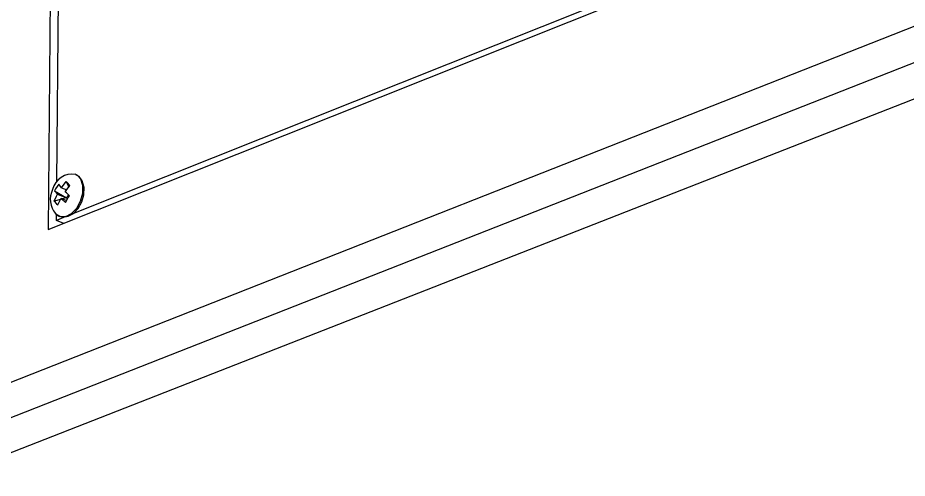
# Model space of a CAD drawing. Extents: x 0 to 155, y 0 to 203.
# Drawn here: x 90.66 to 109.47, y 74.18 to 83.91 of the extents above; entities that cross this region are included whole.
import ezdxf

# ---------------------------------------------------------------- set-up
doc = ezdxf.new("R2010")
doc.units = 0
doc.layers.get('0').update_dxf_attribs({"linetype": 'CONTINUOUS'})

msp = doc.modelspace()

# ---------------------------------------------------------------- linework, layer by layer
at = {"color": 7, "linetype": 'CONTINUOUS'}
for p, q in [((88.162, 74.54), (154.314, 100.498)), ((89.052, 75.634), (151.088, 100.052)), ((89.125, 74.178), (155.27, 100.052)), ((90.017, 75.268), (152.047, 99.608)), ((91.39, 88.785), (91.298, 79.43)), ((91.483, 80.433), (91.558, 88.249)), ((91.298, 79.43), (103.33, 84.223)), ((102.753, 84.12), (91.8, 79.754)), ((91.585, 80.316), (91.523, 80.392)), ((91.585, 80.316), (91.684, 80.447)), ((91.662, 80.232), (91.762, 80.363)), ((91.684, 80.447), (91.737, 80.33)), ((91.497, 80.177), (91.436, 80.253)), ((91.436, 80.253), (91.688, 80.103)), ((91.497, 80.177), (91.688, 80.103)), ((91.585, 80.316), (91.694, 80.274)), ((91.729, 80.167), (91.688, 80.103)), ((91.562, 80.07), (91.426, 80.035)), ((91.575, 80.093), (91.691, 80.048)), ((91.688, 80.103), (91.605, 80.081)), ((91.688, 80.103), (91.71, 80.079)), ((91.475, 79.624), (91.476, 79.75)), ((91.677, 79.705), (91.475, 79.624)), ((91.633, 79.563), (91.475, 79.624))]:
    msp.add_line(p, q, dxfattribs=at)
for points in [[(91.448, 79.775), (91.504, 79.73), (91.614, 79.696), (91.727, 79.712), (91.835, 79.774), (91.935, 79.879), (92.012, 80.015), (92.056, 80.168), (92.061, 80.321), (92.023, 80.459), (91.954, 80.551), (91.885, 80.589)], [(91.466, 79.763), (91.561, 79.705), (91.676, 79.707), (91.796, 79.77), (91.905, 79.884), (91.987, 80.035), (92.032, 80.202), (92.033, 80.362), (91.991, 80.495), (91.911, 80.581), (91.872, 80.599)], [(91.523, 80.392), (91.458, 80.293), (91.436, 80.253)], [(91.762, 80.363), (91.705, 80.425), (91.684, 80.447)], [(91.426, 80.035), (91.474, 80.135), (91.497, 80.177)], [(91.753, 80.145), (91.687, 80.207), (91.662, 80.232)], [(91.426, 80.035), (91.48, 79.974), (91.504, 79.951)], [(91.504, 79.951), (91.551, 80.051), (91.575, 80.093)], [(91.665, 80.005), (91.599, 80.068), (91.575, 80.093)], [(91.665, 80.005), (91.727, 80.106), (91.753, 80.145)], [(91.454, 79.772), (91.467, 79.756), (91.542, 79.711)]]:
    msp.add_lwpolyline(points, dxfattribs=at)
for centre, radius, start, end in [((91.805, 80.181), 0.422, 79.5112, 166.8674), ((91.803, 80.069), 0.458, 153.1097, 220.3755)]:
    msp.add_arc(centre, radius, start, end, dxfattribs=at)

doc.saveas('drawing.dxf')
